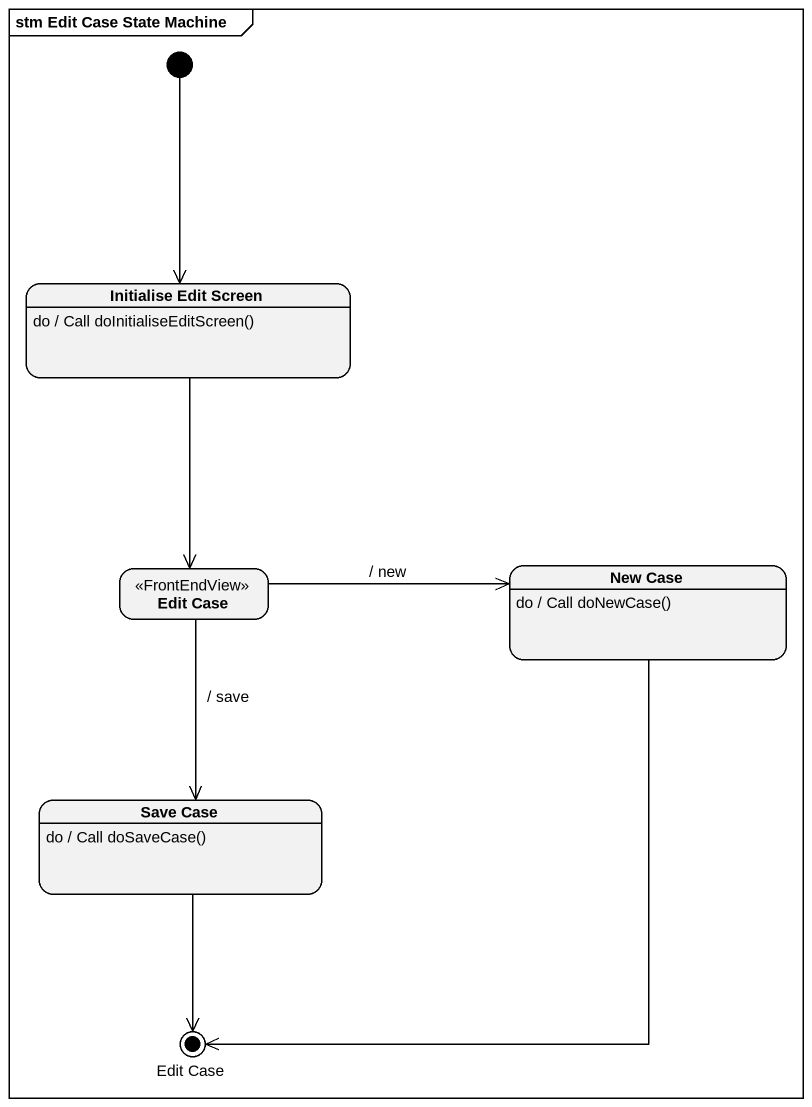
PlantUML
@startuml
mainframe stm Edit Case State Machine
hide empty description
state "Initialise Edit Screen" as Initialise_Edit_Screen
Initialise_Edit_Screen : do / Call doInitialiseEditScreen()
state "Edit Case" as Edit_Case <<FrontEndView>>
state "New Case" as New_Case
New_Case : do / Call doNewCase()
state "Save Case" as Save_Case
Save_Case : do / Call doSaveCase()
state "Edit Case" as Edit_Case_2 <<end>>
[*] --> Initialise_Edit_Screen
Initialise_Edit_Screen --> Edit_Case
Edit_Case -right-> New_Case : / new
Edit_Case --> Save_Case : / save
New_Case --> Edit_Case_2
Save_Case --> Edit_Case_2
@enduml
